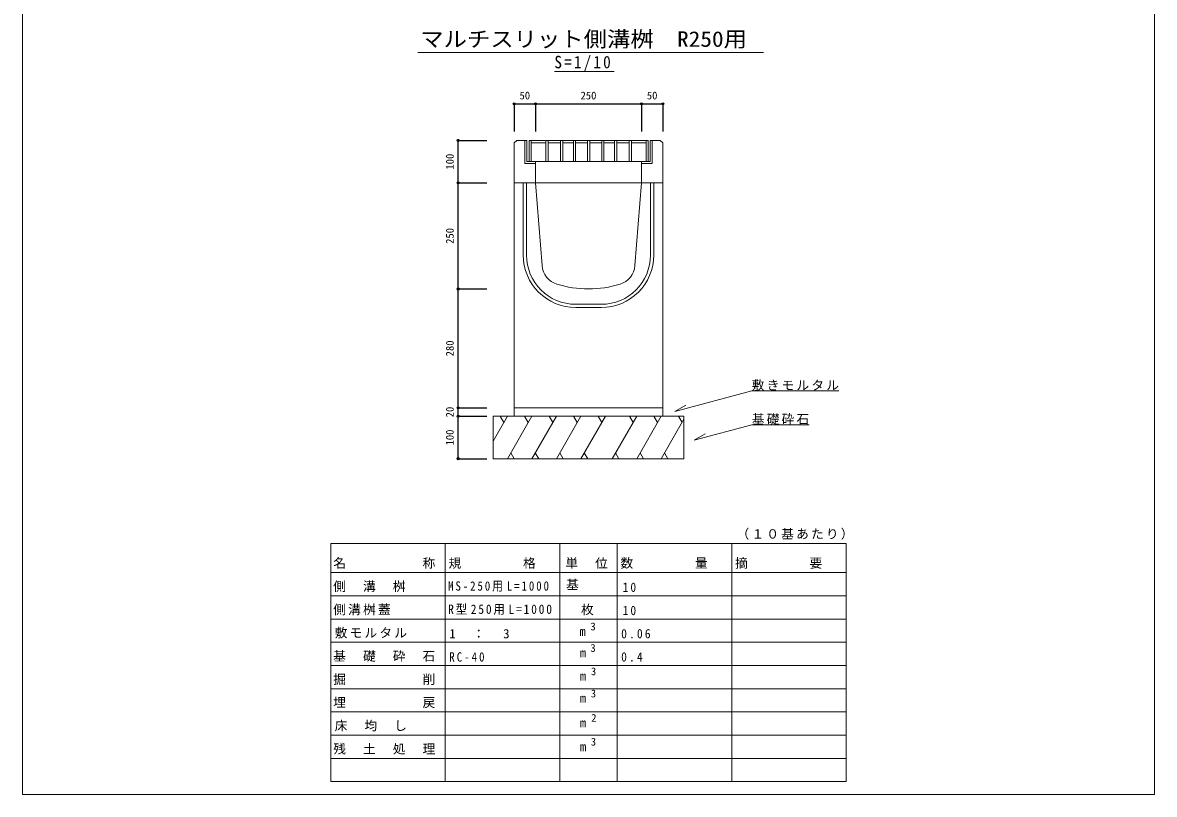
# Model space of a CAD drawing. Units: millimetres at full size, sheet at 1:10. Extents: x -1792 to 874, y -1837 to 1830.
# Drawn here: x -1792 to 874, y -1837 to -18 of the extents above; entities that cross this region are included whole.
import ezdxf
from ezdxf.enums import TextEntityAlignment as Align

# ---------------------------------------------------------------- set-up
doc = ezdxf.new("R2010")
doc.units = ezdxf.units.MM
doc.header["$LTSCALE"] = 10
doc.header["$PDMODE"] = 32
doc.header["$PDSIZE"] = 5
doc.linetypes.add('DASHED1', pattern=[1.8, 1.2, -0.6])
doc.layers.add('0-0_通り芯', color=7, linetype='Continuous', lineweight=18)
doc.layers.add('0-1_躯体', color=4, linetype='Continuous')
doc.styles.add('ＭＳ ゴシック', font='')
doc.styles.get('ＭＳ ゴシック').set_extended_font_data('MS Gothic')

msp = doc.modelspace()

# ---------------------------------------------------------------- linework, layer by layer
at = {"layer": '0-0_通り芯', "color": 2}
for p, q in [((-1792.31, 1830.02), (-1792.31, -1836.64)), ((874.36, -1836.64), (874.36, 1830.02)), ((-608.98, -295.76), (-608.98, -350.26)), ((-604.48, -295.76), (-604.48, -345.76)), ((-599.1, -295.76), (-599.1, -345.76)), ((-599.1, -295.76), (-318.1, -295.76)), ((-594.1, -295.76), (-594.1, -345.76)), ((-594.1, -301.76), (-559.35, -301.76)), ((-559.35, -295.76), (-559.35, -345.76)), ((-554.35, -295.76), (-554.35, -345.76)), ((-554.35, -301.76), (-524.6, -301.76)), ((-524.6, -295.76), (-524.6, -345.76)), ((-519.6, -295.76), (-519.6, -345.76)), ((-519.6, -301.76), (-494.6, -301.76)), ((-494.6, -295.76), (-494.6, -345.76)), ((-489.6, -295.76), (-489.6, -345.76)), ((-489.6, -301.76), (-461.1, -301.76)), ((-461.1, -295.76), (-461.1, -345.76)), ((-456.1, -295.76), (-456.1, -345.76)), ((-456.1, -301.76), (-427.6, -301.76)), ((-427.6, -295.76), (-427.6, -345.76)), ((-422.6, -295.76), (-422.6, -345.76)), ((-422.6, -301.76), (-397.6, -301.76)), ((-397.6, -295.76), (-397.6, -345.76)), ((-392.6, -295.76), (-392.6, -345.76)), ((-392.6, -301.76), (-362.85, -301.76)), ((-362.85, -295.76), (-362.85, -345.76)), ((-357.85, -295.76), (-357.85, -345.76)), ((-357.85, -301.76), (-323.1, -301.76)), ((-323.1, -295.76), (-323.1, -345.76)), ((-318.1, -295.76), (-318.1, -345.76)), ((-313.48, -295.76), (-313.48, -345.76)), ((-308.98, -295.76), (-308.98, -350.26)), ((-604.48, -345.76), (-313.48, -345.76)), ((-583.98, -345.76), (-583.98, -351.76)), ((-333.98, -345.76), (-333.98, -351.76)), ((-583.98, -350.26), (-608.98, -350.26)), ((-583.98, -350.26), (-583.98, -395.76)), ((-333.98, -350.26), (-308.98, -350.26)), ((-333.98, -350.26), (-333.98, -395.76)), ((-1792.31, -1836.64), (874.36, -1836.64))]:
    msp.add_line(p, q, dxfattribs=at)
at = {"layer": '0-0_通り芯'}
for p, q in [((-860.8, -88.31), (-46.81, -88.31)), ((-539.41, -133.03), (-398.45, -133.03)), ((-74.2, -885.98), (130.8, -885.98)), ((-633.98, -945.76), (-633.98, -925.76)), ((-283.98, -925.76), (-283.98, -945.76)), ((-649.93, -945.76), (-683.98, -1004.74)), ((-683.98, -1045.76), (-683.98, -945.76)), ((-233.98, -945.76), (-683.98, -945.76)), ((-667.23, -945.76), (-658.58, -960.75)), ((-592.19, -945.76), (-649.93, -1045.76)), ((-609.5, -945.76), (-600.84, -960.75)), ((-534.46, -945.76), (-592.19, -1045.76)), ((-551.76, -945.76), (-543.11, -960.75)), ((-476.72, -945.76), (-534.46, -1045.76)), ((-494.03, -945.76), (-485.37, -960.75)), ((-418.99, -945.76), (-476.72, -1045.76)), ((-436.29, -945.76), (-427.64, -960.75)), ((-345.41, -945.76), (-403.15, -1045.76)), ((-362.72, -945.76), (-354.06, -960.75)), ((-287.68, -945.76), (-345.41, -1045.76)), ((-304.98, -945.76), (-296.33, -960.75)), ((-233.98, -952.75), (-287.68, -1045.76)), ((-247.25, -945.76), (-238.59, -960.75)), ((-233.98, -945.76), (-233.98, -1045.76)), ((-74.2, -965.79), (60.8, -965.79)), ((-642.01, -1032.04), (-634.09, -1045.76)), ((-584.27, -1032.04), (-576.35, -1045.76)), ((-526.54, -1032.04), (-518.62, -1045.76)), ((-468.8, -1032.04), (-460.88, -1045.76)), ((-395.23, -1032.04), (-387.31, -1045.76)), ((-337.49, -1032.04), (-329.57, -1045.76)), ((-279.76, -1032.04), (-271.84, -1045.76)), ((-233.98, -1045.76), (-683.98, -1045.76)), ((-1066.48, -1245.76), (148.52, -1245.76)), ((-1066.48, -1245.76), (-1066.48, -1368.88)), ((-796.48, -1245.76), (-796.48, -1368.88)), ((-526.48, -1245.76), (-526.48, -1368.88)), ((-391.48, -1245.76), (-391.48, -1368.88)), ((-121.48, -1245.76), (-121.48, -1368.88)), ((148.52, -1245.76), (148.52, -1368.88)), ((-1066.48, -1314.16), (148.52, -1314.16)), ((-1066.48, -1368.88), (148.52, -1368.88)), ((-1066.48, -1368.88), (-1066.48, -1806.64)), ((-796.48, -1368.88), (-796.48, -1806.64)), ((-526.48, -1368.88), (-526.48, -1806.64)), ((-391.48, -1368.88), (-391.48, -1806.64)), ((-121.48, -1368.88), (-121.48, -1806.64)), ((148.52, -1368.88), (148.52, -1806.64)), ((-1066.48, -1423.6), (148.52, -1423.6)), ((-1066.48, -1478.32), (148.52, -1478.32)), ((-1066.48, -1533.04), (148.52, -1533.04)), ((-1066.48, -1587.76), (148.52, -1587.76)), ((-1066.48, -1642.48), (148.52, -1642.48)), ((-1066.48, -1697.2), (148.52, -1697.2)), ((-1066.48, -1751.92), (148.52, -1751.92)), ((-1066.48, -1806.64), (148.52, -1806.64)), ((-980.98, -1806.64), (-71.98, -1806.64))]:
    msp.add_line(p, q, dxfattribs=at)
at = {"layer": '0-0_通り芯', "color": 3}
for p, q in [((-627.98, -295.76), (-633.98, -301.76)), ((-633.98, -301.76), (-633.98, -395.76)), ((-627.98, -295.76), (-604.48, -295.76)), ((-633.98, -395.76), (-583.98, -395.76)), ((-633.98, -395.76), (-620.87, -395.76)), ((-620.87, -395.76), (-297.09, -395.76)), ((-612.78, -395.76), (-612.78, -565.76)), ((-605.18, -395.76), (-605.18, -565.76)), ((-583.98, -395.76), (-568.39, -590.67)), ((-333.98, -395.76), (-349.57, -590.67)), ((-333.98, -395.76), (-283.98, -395.76)), ((-312.78, -395.76), (-312.78, -565.76)), ((-305.18, -395.76), (-305.18, -565.76)), ((-297.09, -395.76), (-283.98, -395.76)), ((-283.98, -395.76), (-283.98, -925.76)), ((-488.98, -681.96), (-428.98, -681.96)), ((-488.98, -689.56), (-428.98, -689.56)), ((-633.98, -925.76), (-283.98, -925.76)), ((-633.98, -925.76), (-283.98, -925.76))]:
    msp.add_line(p, q, dxfattribs=at)
at = {"layer": '0-0_通り芯', "color": 3, "linetype": 'DASHED1'}
for p, q in [((-583.98, -350.26), (-583.98, -395.76)), ((-333.98, -350.26), (-333.98, -395.76))]:
    msp.add_line(p, q, dxfattribs=at)
at = {"layer": '0-0_通り芯', "color": 3}
for points in [[(-313.48, -295.76), (-289.98, -295.76), (-283.98, -301.76), (-283.98, -395.76)], [(-633.98, -395.76), (-633.98, -925.76), (-283.98, -925.76)]]:
    msp.add_lwpolyline(points, dxfattribs=at)
at = {"layer": '0-0_通り芯'}
for points in [[(-74.2, -885.98), (-255.71, -934.62), (-229.73, -919.62)], [(-74.2, -965.79), (-210.09, -1002.2), (-184.11, -987.2)]]:
    msp.add_lwpolyline(points, dxfattribs=at)
at = {"layer": '0-0_通り芯', "color": 3}
for centre, radius, start, end in [((-488.98, -565.76), 123.8, 180, 270), ((-488.98, -565.76), 116.2, 180, 270), ((-428.98, -565.76), 116.2, 270, 0), ((-428.98, -565.76), 123.8, 270, 0), ((-518.55, -586.68), 50, 184.57, 252.67), ((-399.42, -586.68), 50, 287.33, 355.43), ((-458.98, -395.76), 250, 252.67, 287.33)]:
    msp.add_arc(centre, radius, start, end, dxfattribs=at)
at = {"layer": '0-1_躯体', "color": 7}
for p, q in [((-633.98, -209.65), (-583.98, -209.65)), ((-583.98, -209.65), (-333.98, -209.65)), ((-333.98, -209.65), (-283.98, -209.65)), ((-766.09, -395.76), (-766.09, -295.76)), ((-766.09, -645.76), (-766.09, -395.76)), ((-766.09, -925.76), (-766.09, -645.76)), ((-766.09, -945.76), (-766.09, -925.76)), ((-766.09, -1045.76), (-766.09, -945.76))]:
    msp.add_line(p, q, dxfattribs=at)
at = {"layer": '0-1_躯体'}
for p, q in [((-633.98, -209.65), (-633.98, -274.51)), ((-583.98, -209.65), (-583.98, -274.51)), ((-333.98, -209.65), (-333.98, -274.51)), ((-283.98, -209.65), (-283.98, -274.51)), ((-766.09, -295.76), (-698.66, -295.76)), ((-766.09, -395.76), (-698.66, -395.76)), ((-766.09, -645.76), (-698.66, -645.76)), ((-766.09, -925.76), (-698.66, -925.76)), ((-766.09, -945.76), (-698.66, -945.76)), ((-766.09, -1045.76), (-698.66, -1045.76))]:
    msp.add_line(p, q, dxfattribs=at)
for p in [(-633.98, -209.65), (-583.98, -209.65), (-333.98, -209.65), (-283.98, -209.65), (-766.09, -295.76), (-766.09, -395.76), (-766.09, -645.76), (-766.09, -925.76), (-766.09, -945.76), (-766.09, -1045.76)]:
    msp.add_point(p, dxfattribs=at)

# ---------------------------------------------------------------- texts
at = {"layer": '0-0_通り芯', "color": 3, "style": 'ＭＳ ゴシック', "width": 1.1}
msp.add_text('マルチスリット側溝桝\u3000R250用', height=36.66, dxfattribs=at).set_placement((-855.4, -86.28), align=Align.BOTTOM_LEFT)
at = {"layer": '0-0_通り芯', "style": 'ＭＳ ゴシック'}
for s, p in [('基', (-511.73, -1359.94)), ('m', (-480.55, -1470.07)), ('m', (-479.65, -1520.68)), ('m', (-479.65, -1575.4)), ('m', (-479.65, -1627.39)), ('m', (-479.56, -1685.53)), ('m', (-479.38, -1741.61))]:
    msp.add_text(s, height=21.99, dxfattribs=at).set_placement(p, align=Align.BOTTOM_LEFT)
at = {"layer": '0-0_通り芯', "color": 4, "style": 'ＭＳ ゴシック'}
for s, p in [('3', (-454.45, -1455.7)), ('3', (-454.45, -1506.32)), ('3', (-453.28, -1561.38)), ('3', (-453.55, -1613.64)), ('2', (-452.65, -1671.16)), ('3', (-453.55, -1727.25))]:
    msp.add_text(s, height=18.33, dxfattribs=at).set_placement(p, align=Align.BOTTOM_LEFT)
at = {"layer": '0-0_通り芯', "attachment_point": 7, "style": 'ＭＳ ゴシック'}
for s, insert, char_height in [('\\T1.28;\\W0.9;S=1/10', (-539.41, -133.03), 29.33), ('\\T1.17;敷きモルタル', (-74.2, -885.98), 21.99), ('\\T1.17;基礎砕石', (-74.2, -965.79), 21.99), ('\\T1.17;（１０基あたり）', (-110.23, -1236.82), 21.99), ('\\T1.17;名\u3000\u3000\u3000\u3000\u3000称', (-1060.48, -1305.22), 21.99), ('\\T1.17;規\u3000\u3000\u3000\u3000格', (-788.73, -1305.22), 21.99), ('\\T1.17;単\u3000位', (-513.48, -1305.22), 21.99), ('\\T1.17;数\u3000\u3000\u3000\u3000量', (-383.73, -1305.22), 21.99), ('\\T1.17;摘\u3000\u3000\u3000\u3000要', (-113.73, -1305.22), 21.99), ('\\T1.17;側\u3000溝\u3000桝', (-1060.48, -1359.94), 21.99), ('\\T1.36;\\W0.85;MS-250用L=1000', (-789.73, -1359.15), 21.99), ('\\T1.36;\\W0.9;10', (-378.48, -1359.94), 21.99), ('\\T1.32;\\W0.9;R型250用L=1000', (-789.73, -1413.87), 21.99), ('\\T1.17;側溝桝蓋', (-1060.48, -1414.66), 21.99), ('\\T1.17;\u3000枚', (-511.73, -1414.66), 21.99), ('\\T1.36;\\W0.9;10', (-378.48, -1414.66), 21.99), ('\\T1.17;敷モルタル', (-1056.98, -1469.38), 21.99), ('\\T1.21;1\u3000：\u30003', (-786.98, -1469.38), 21.99), ('\\T1.38;\\W0.9;0.06', (-381.98, -1469.38), 21.99), ('\\T1.17;基\u3000礎\u3000砕\u3000石', (-1060.48, -1524.1), 21.99), ('\\T1.38;\\W0.85;RC-40', (-786.98, -1524.1), 21.99), ('\\T1.38;\\W0.9;0.4', (-381.98, -1524.1), 21.99), ('\\T1.17;掘\u3000\u3000\u3000\u3000\u3000削', (-1060.48, -1578.82), 21.99), ('\\T1.17;埋\u3000\u3000\u3000\u3000\u3000戻', (-1060.48, -1633.54), 21.99), ('\\T1.17;床\u3000均\u3000し', (-1056.98, -1688.26), 21.99), ('\\T1.17;残\u3000土\u3000処\u3000理', (-1060.48, -1742.98), 21.99)]:
    msp.add_mtext(s, dxfattribs=dict(at, insert=insert, char_height=char_height))
at = {"layer": '0-1_躯体', "style": 'ＭＳ ゴシック'}
for s, p in [('50', (-621.48, -204.65)), ('250', (-477.73, -204.65)), ('50', (-321.48, -204.65))]:
    msp.add_text(s, height=18.33, dxfattribs=at).set_placement(p, align=Align.BOTTOM_LEFT)
for s, p in [('100', (-771.09, -364.51)), ('250', (-771.09, -539.51)), ('280', (-771.09, -804.51)), ('20', (-771.09, -948.26)), ('100', (-771.09, -1014.51))]:
    msp.add_text(s, height=18.33, rotation=90, dxfattribs=at).set_placement(p, align=Align.BOTTOM_LEFT)

doc.saveas('drawing.dxf')
